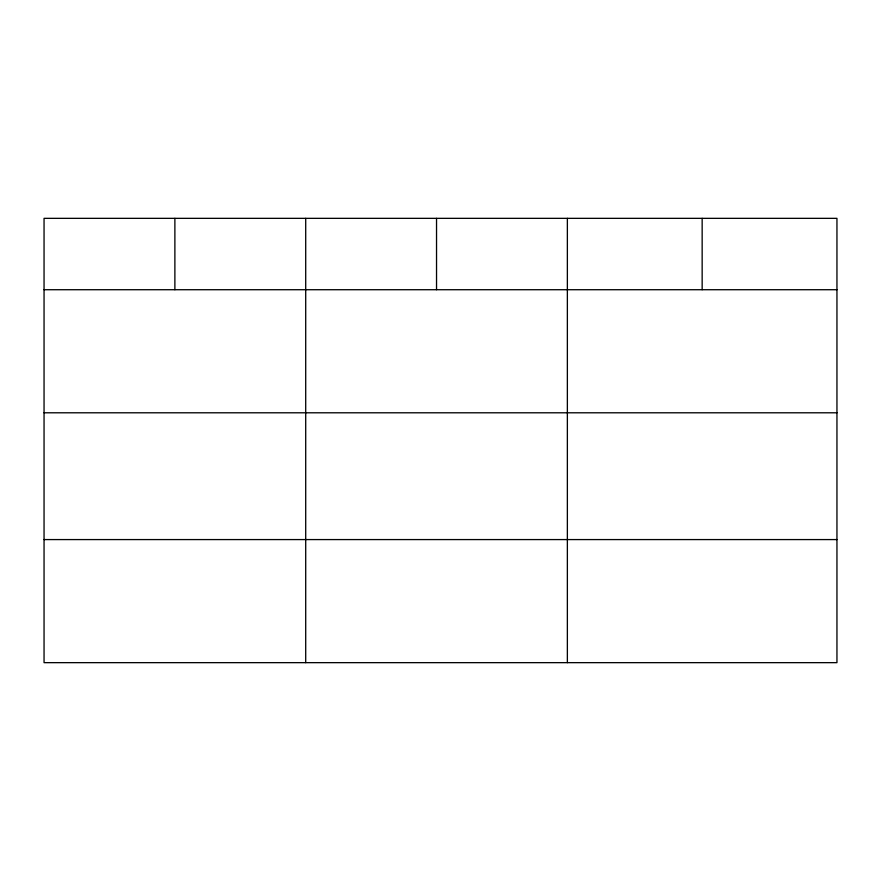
<?xml version="1.0" encoding="UTF-8"?>
<svg xmlns="http://www.w3.org/2000/svg" width="881" height="881" viewBox="0 0 881 881"><rect width="100%" height="100%" fill="white"/><g stroke="black" fill="none" stroke-linecap="round" stroke-linejoin="round"><path stroke-width="1.32" d="M836.95 412.793L836.95 218.345L44.05 218.345L44.05 662.655L836.95 662.655L836.95 412.793L44.05 412.793M44.05 289.717L836.95 289.717M44.05 539.579L836.95 539.579M702.157 218.345L702.157 289.717M567.364 218.345L567.364 662.655M436.536 218.345L436.536 289.717M305.707 218.345L305.707 662.655M174.879 218.345L174.879 289.717"/></g></svg>
